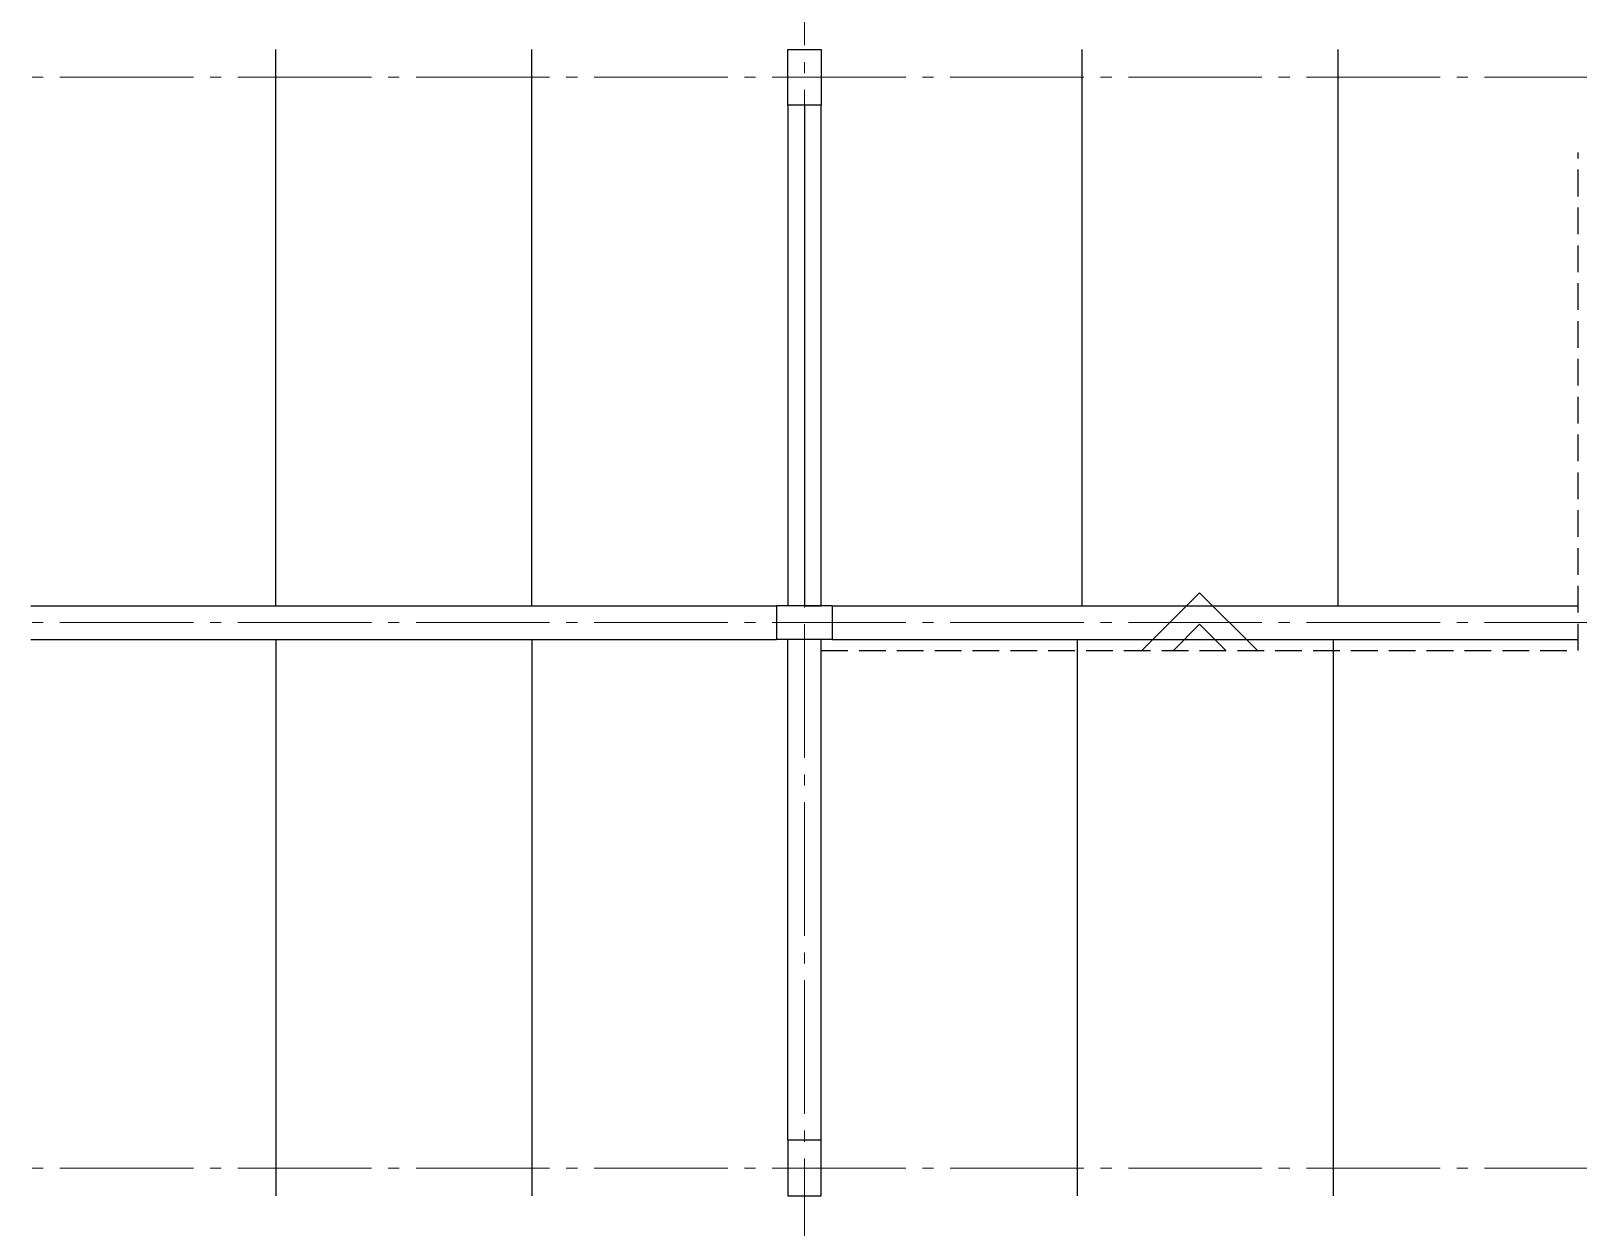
# Model space of a CAD drawing. Header units: metres. Extents: x 0 to 570, y -16 to 122.
# Drawn here: x 374.07 to 387.97, y 51.92 to 62.66 of the extents above; entities that cross this region are included whole.
import ezdxf

# ---------------------------------------------------------------- set-up
doc = ezdxf.new("R2010")
doc.units = ezdxf.units.M
doc.linetypes.add('ACAD_ISO02W100', pattern=[15, 12, -3])
doc.linetypes.add('ACAD_ISO04W100', pattern=[30, 24, -3, 0, -3])
for name, color, linetype in [('ARQ- COLUMNAS', 7, 'Continuous'), ('ARQ-MUROS MAMPOSTERIA', 7, 'Continuous'), ('ARQ-PROYECCIONES', 252, 'ACAD_ISO02W100'), ('ARQ-SUELO', 252, 'Continuous'), ('estructura ejes', 7, 'ACAD_ISO04W100')]:
    doc.layers.add(name, color=color, linetype=linetype)

msp = doc.modelspace()

# ---------------------------------------------------------------- linework, layer by layer
at = {"layer": 'ARQ- COLUMNAS'}
for points in [[(381.166, 62.498), (381.166, 61.998), (380.866, 61.998), (380.866, 62.498), (381.166, 62.498)], [(381.266, 57.498), (381.266, 57.198), (380.766, 57.198)], [(381.266, 57.498), (380.766, 57.498), (380.766, 57.198)], [(381.166, 52.198), (381.166, 52.698), (380.866, 52.698), (380.866, 52.198), (381.166, 52.198)]]:
    msp.add_lwpolyline(points, dxfattribs=at)
at = {"layer": 'ARQ-MUROS MAMPOSTERIA'}
msp.add_lwpolyline([(381.166, 57.498), (381.166, 61.998), (381.016, 61.998), (381.016, 57.498), (381.166, 57.498)], dxfattribs=at)
at = {"layer": 'ARQ-PROYECCIONES', "ltscale": 0.02}
msp.add_lwpolyline([(381.166, 57.098), (387.966, 57.098), (387.966, 61.571)], dxfattribs=at)
at = {"layer": 'ARQ-SUELO'}
for points in [[(376.266, 57.498), (376.266, 62.498)], [(378.566, 57.498), (378.566, 62.498)], [(383.512, 57.498), (383.512, 62.498)], [(385.812, 57.498), (385.812, 62.498)], [(380.866, 61.995), (380.866, 57.498)], [(374.066, 57.498), (380.766, 57.498)], [(381.266, 57.498), (387.966, 57.498)], [(374.066, 57.198), (380.766, 57.198)], [(376.266, 57.198), (376.266, 52.198)], [(378.566, 57.198), (378.566, 52.198)], [(380.866, 52.702), (380.866, 57.198)], [(381.166, 52.702), (381.166, 57.198)], [(381.266, 57.198), (387.966, 57.198)], [(383.466, 57.198), (383.466, 52.198)], [(385.766, 57.198), (385.766, 52.198)]]:
    msp.add_lwpolyline(points, dxfattribs=at)
at = {"layer": 'ARQ-SUELO', "color": 251, "true_color": 0x636466}
for points in [[(384.566, 57.617), (384.048, 57.098)], [(384.566, 57.617), (385.085, 57.098)], [(384.566, 57.334), (384.331, 57.098)], [(384.566, 57.334), (384.802, 57.098)]]:
    msp.add_lwpolyline(points, dxfattribs=at)
at = {"layer": 'estructura ejes', "color": 252, "lineweight": 20, "ltscale": 0.05}
for p, q in [((381.016, 78.135), (381.016, 41.045)), ((401.126, 62.248), (330.466, 62.248)), ((401.126, 57.348), (330.466, 57.348)), ((401.126, 52.448), (330.466, 52.448))]:
    msp.add_line(p, q, dxfattribs=at)

doc.saveas('drawing.dxf')
